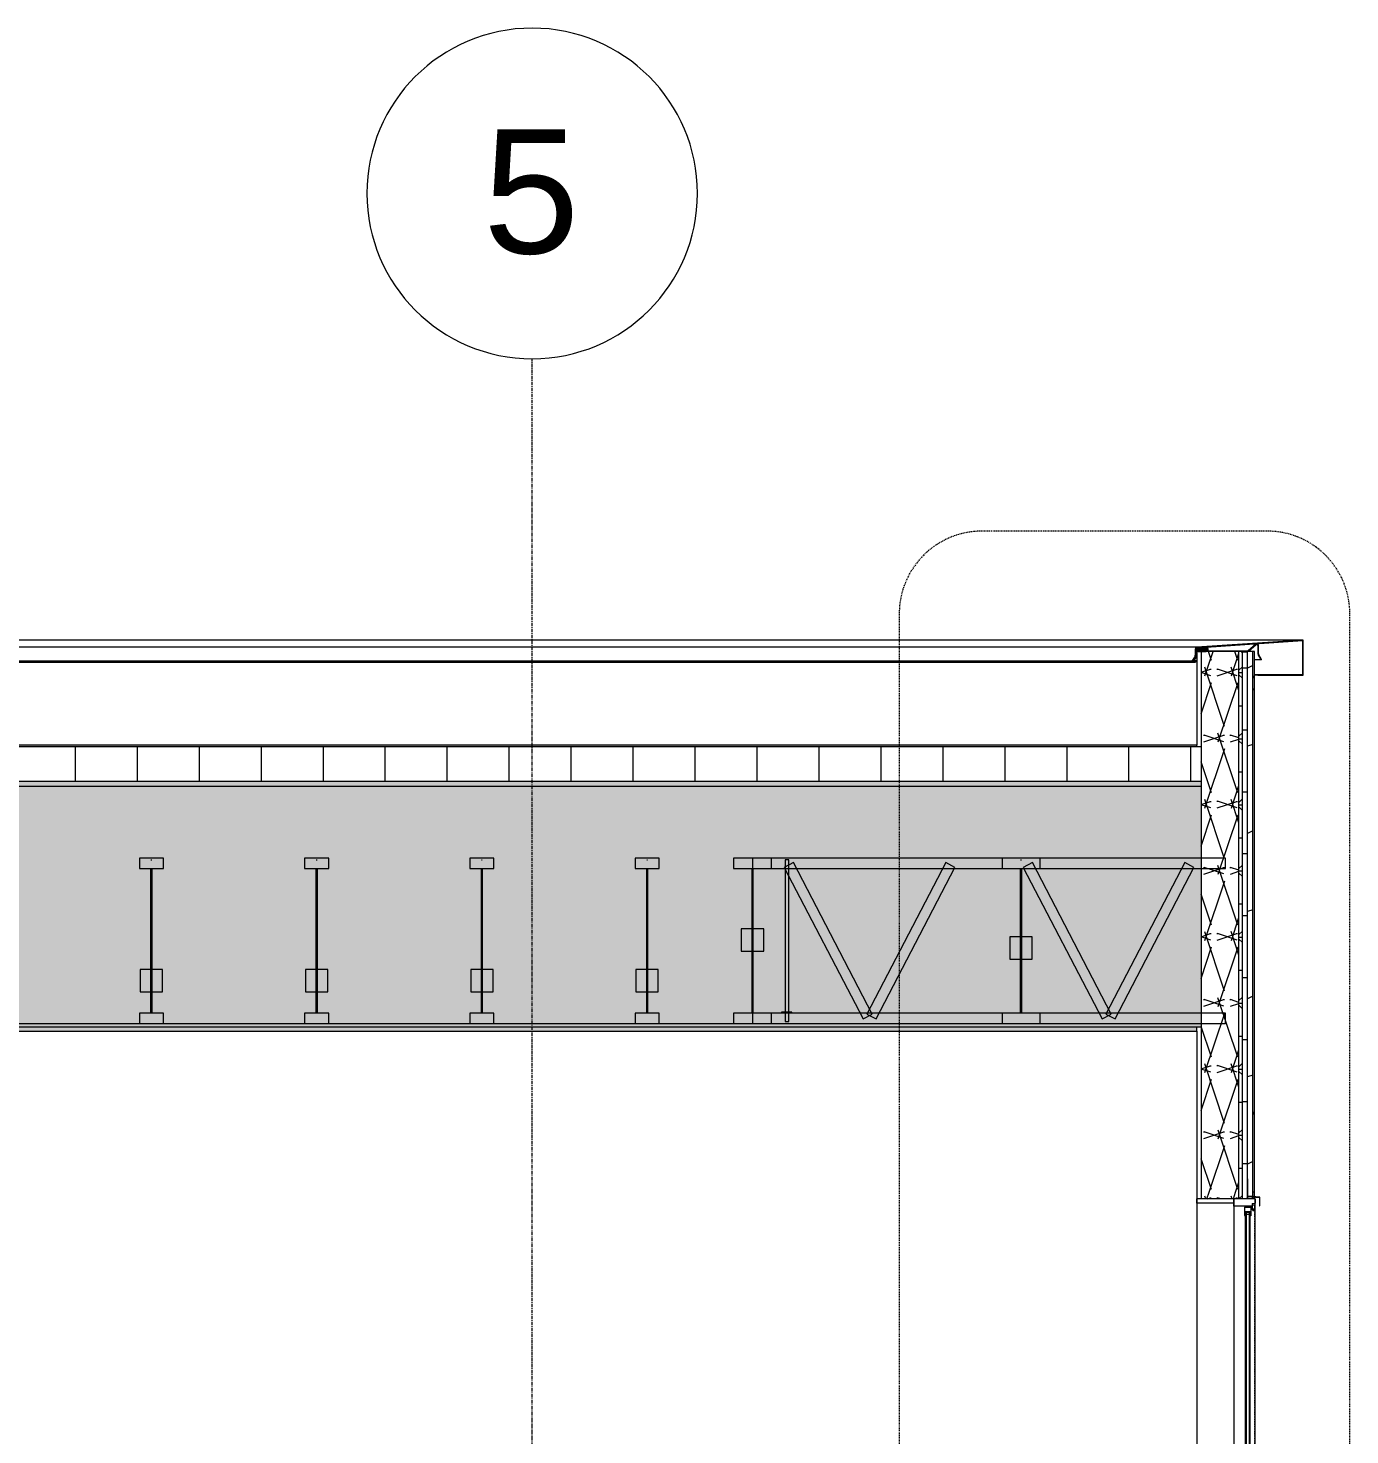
# Model space of a CAD drawing. Header units: inches. Extents: x -4168 to 1483, y -300 to 637.
# Drawn here: x -2246.5 to -2054.6, y 314.3 to 518.5 of the extents above; entities that cross this region are included whole.
import ezdxf

# ---------------------------------------------------------------- set-up
doc = ezdxf.new("R2010")
doc.units = ezdxf.units.IN
doc.header["$MEASUREMENT"] = 0
for name, pattern in [('Dash', [0.25, 0.125, -0.125]), ('Dash Dot 3_16_', [0.3125, 0.1875, -0.0625, 0, -0.0625]), ('Grid Line 1_2_', [0.875, 0.5, -0.125, 0.125, -0.125])]:
    doc.linetypes.add(name, pattern=pattern)
for name, color, linetype, lineweight in [('0-1', 7, 'Continuous', 5), ('0-3', 55, 'Continuous', 9), ('A-ANNO-SYMB-1', 150, 'Dash Dot 3_16_', 9), ('A-DETL-GENF-2', 55, 'Continuous', 9), ('A-DETL-GENF-HDLN-1', 55, 'Dash', 9), ('A-GLAZ-1', 7, 'Continuous', 9), ('A-GLAZ-2', 151, 'Continuous', 9), ('A-GLAZ-3', 55, 'Continuous', 9), ('A-ROOF-1', 252, 'Continuous', 13), ('A-ROOF-2', 251, 'Continuous', 5), ('A-ROOF-3', 132, 'Continuous', 9), ('A-ROOF-PATT-1', 45, 'Continuous', 9), ('A-WALL-10', 113, 'Continuous', 9), ('A-WALL-6', 55, 'Continuous', 9), ('A-WALL-7', 251, 'Continuous', 5), ('A-WALL-9', 50, 'Continuous', 9), ('A-WALL-PATT-2', 45, 'Continuous', 9), ('S-BEAM-2', 7, 'Continuous', 9), ('S-BEAM-4', 55, 'Continuous', 9), ('S-GRID-1', 1, 'Grid Line 1_2_', 9), ('S-GRID-IDEN', 1, 'Continuous', 9)]:
    doc.layers.add(name, color=color, linetype=linetype, lineweight=lineweight)
doc.styles.add('Arial', font='arial.ttf', dxfattribs={"height": 18})
pattern_1 = [(216.87, (-3760.054, 170.633), (71.999914, 48.000129), [12, -108]), (206.565, (-3745.654, 163.433), (-23.99974, -23.999696), [26.833, -26.833]), (198.435, (-3745.654, 151.433), (-47.999875, -23.999517), [15.179, -60.716])]
pattern_2 = [(0, (-3769.654, 146.633), (0, 9), []), (90, (-3769.654, 146.633), (-9, 6e-16), [])]
pattern_3 = [(0, (-3769.654, 146.633), (0, 4.798), []), (315, (-3769.654, 146.633), (4.7984266, 0), [6.786, -6.786]), (45, (-3769.654, 146.633), (4.7984266, 0), [6.786, -6.786])]
pattern_4 = [(161.57, (-3769.174, 147.113), (-3.8399538, -1.54e-05), [0, -27.322, 3.034, 0]), (18.43, (-3770.134, 147.113), (-3.8399538, 1.54e-05), [0, -27.322, 3.034, 0]), (108.43, (-3769.174, 147.113), (1.919622, -9.6005246), [9.106, -21.25]), (71.57, (-3770.134, 147.113), (1.919622, 9.6005246), [9.106, -21.25])]

# ---------------------------------------------------------------- blocks, each defined once
blk = doc.blocks.new('TRUSS - 24_-2436638-BUILDING SECTION - NORTH_SOUTH THRU PARKING RAMP - LOOKING WEST')
at = {"layer": 'S-BEAM-2'}
for p, q in [((-2154.87, 398), (-2158.37, 398)), ((-2158.37, 398), (-2158.37, 396.5)), ((-2158.37, 396.5), (-2154.87, 396.5)), ((-2154.87, 396.5), (-2154.87, 398)), ((-2155, 381.81), (-2158.25, 381.81)), ((-2158.25, 381.81), (-2158.25, 378.56)), ((-2155, 378.56), (-2155, 381.81)), ((-2158.25, 378.56), (-2155, 378.56)), ((-2154.87, 375.5), (-2158.37, 375.5)), ((-2158.37, 375.5), (-2158.37, 374)), ((-2158.37, 374), (-2154.87, 374)), ((-2154.87, 374), (-2154.87, 375.5))]:
    blk.add_line(p, q, dxfattribs=at)
at = {"layer": 'S-BEAM-4'}
for p, q in [((-2156.69, 397.75), (-2156.56, 397.75)), ((-2156.69, 375.5), (-2156.69, 396.5)), ((-2156.56, 396.5), (-2156.56, 375.5))]:
    blk.add_line(p, q, dxfattribs=at)
blk = doc.blocks.new('TRUSS - GIRDER TRUSS-2435886-BUILDING SECTION - NORTH_SOUTH THRU PARKING RAMP - LOOKING WEST')
at = {"layer": 'S-BEAM-2'}
for p, q in [((-2138.57, 134), (-2144.07, 134)), ((-2144.07, 134), (-2144.07, 132.5)), ((-2138.57, 132.5), (-2138.57, 134)), ((-2144.07, 132.5), (-2138.57, 132.5)), ((-2139.7, 123.72), (-2142.95, 123.72)), ((-2142.95, 123.72), (-2142.95, 120.47)), ((-2139.7, 120.47), (-2139.7, 123.72)), ((-2142.95, 120.47), (-2139.7, 120.47)), ((-2138.57, 111.5), (-2144.07, 111.5)), ((-2144.07, 111.5), (-2144.07, 110)), ((-2138.57, 110), (-2138.57, 111.5)), ((-2144.07, 110), (-2138.57, 110))]:
    blk.add_line(p, q, dxfattribs=at)
at = {"layer": 'S-BEAM-4'}
for p, q in [((-2141.39, 133.75), (-2141.26, 133.75)), ((-2141.39, 111.5), (-2141.39, 132.5)), ((-2141.26, 132.5), (-2141.26, 111.5))]:
    blk.add_line(p, q, dxfattribs=at)
blk = doc.blocks.new('TRUSS - GIRDER TRUSS-2437136-BUILDING SECTION - NORTH_SOUTH THRU PARKING RAMP - LOOKING WEST')
at = {"layer": 'S-BEAM-2'}
for p, q in [((-2099.57, 266), (-2105.07, 266)), ((-2105.07, 266), (-2105.07, 264.5)), ((-2099.57, 264.5), (-2099.57, 266)), ((-2105.07, 264.5), (-2099.57, 264.5)), ((-2100.7, 254.58), (-2103.95, 254.58)), ((-2103.95, 254.58), (-2103.95, 251.33)), ((-2100.7, 251.33), (-2100.7, 254.58)), ((-2103.95, 251.33), (-2100.7, 251.33)), ((-2099.57, 243.5), (-2105.07, 243.5)), ((-2105.07, 243.5), (-2105.07, 242)), ((-2099.57, 242), (-2099.57, 243.5)), ((-2105.07, 242), (-2099.57, 242))]:
    blk.add_line(p, q, dxfattribs=at)
at = {"layer": 'S-BEAM-4'}
for p, q in [((-2102.39, 265.75), (-2102.26, 265.75)), ((-2102.39, 243.5), (-2102.39, 264.5)), ((-2102.26, 264.5), (-2102.26, 243.5))]:
    blk.add_line(p, q, dxfattribs=at)
blk = doc.blocks.new('TRUSS - 24_-2436172-BUILDING SECTION - NORTH_SOUTH THRU PARKING RAMP - LOOKING WEST')
at = {"layer": 'S-BEAM-2'}
for p, q in [((-2072.61, 398), (-2141.32, 398)), ((-2141.32, 398), (-2141.32, 396.5)), ((-2141.32, 396.5), (-2072.61, 396.5)), ((-2135.38, 397.35), (-2136.71, 396.65)), ((-2136.71, 396.65), (-2125.27, 374.65)), ((-2136.06, 397.75), (-2136.59, 397.75)), ((-2136.59, 397.75), (-2136.59, 374.25)), ((-2136.06, 374.25), (-2136.06, 397.75)), ((-2123.94, 375.35), (-2135.38, 397.35)), ((-2113.27, 397.35), (-2124.7, 375.35)), ((-2123.37, 374.65), (-2111.94, 396.65)), ((-2111.94, 396.65), (-2113.27, 397.35)), ((-2100.66, 397.35), (-2102, 396.65)), ((-2102, 396.65), (-2090.56, 374.65)), ((-2089.23, 375.35), (-2100.66, 397.35)), ((-2078.56, 397.35), (-2089.99, 375.35)), ((-2088.66, 374.65), (-2077.23, 396.65)), ((-2077.23, 396.65), (-2078.56, 397.35)), ((-2072.61, 396.5), (-2072.61, 398)), ((-2072.61, 375.5), (-2141.32, 375.5)), ((-2141.32, 375.5), (-2141.32, 374)), ((-2141.32, 374), (-2072.61, 374)), ((-2137.1, 375.62), (-2137.1, 375.56)), ((-2135.6, 375.62), (-2137.1, 375.62)), ((-2137.1, 375.56), (-2135.6, 375.56)), ((-2136.59, 374.25), (-2136.06, 374.25)), ((-2135.6, 375.56), (-2135.6, 375.62)), ((-2125.27, 374.65), (-2123.94, 375.35)), ((-2124.7, 375.35), (-2123.37, 374.65)), ((-2090.56, 374.65), (-2089.23, 375.35)), ((-2089.99, 375.35), (-2088.66, 374.65)), ((-2072.61, 374), (-2072.61, 375.5))]:
    blk.add_line(p, q, dxfattribs=at)
blk = doc.blocks.new('CTR - 1st Phase - Structure_rvt-1-BUILDING SECTION - NORTH_SOUTH THRU PARKING RAMP - LOOKING WEST')
at = {"layer": '0-3'}
for name, p in [('TRUSS - 24_-2436638-BUILDING SECTION - NORTH_SOUTH THRU PARKING RAMP - LOOKING WEST', (-72, 0)), ('TRUSS - 24_-2436638-BUILDING SECTION - NORTH_SOUTH THRU PARKING RAMP - LOOKING WEST', (-48, 0)), ('TRUSS - 24_-2436638-BUILDING SECTION - NORTH_SOUTH THRU PARKING RAMP - LOOKING WEST', (-24, 0)), ('TRUSS - 24_-2436638-BUILDING SECTION - NORTH_SOUTH THRU PARKING RAMP - LOOKING WEST', (0, 0)), ('TRUSS - GIRDER TRUSS-2435886-BUILDING SECTION - NORTH_SOUTH THRU PARKING RAMP - LOOKING WEST', (0, 264)), ('TRUSS - 24_-2436172-BUILDING SECTION - NORTH_SOUTH THRU PARKING RAMP - LOOKING WEST', (0, 0)), ('TRUSS - GIRDER TRUSS-2437136-BUILDING SECTION - NORTH_SOUTH THRU PARKING RAMP - LOOKING WEST', (0, 132))]:
    blk.add_blockref(name, p, dxfattribs=at)
blk = doc.blocks.new('Basic Wall _ EXT - FIBER CEMENT - SMALL - ___-2145929-BUILDING SECTION - NORTH_SOUTH THRU PARKING RAMP - LOOKING WEST')
at = {"layer": 'A-WALL-6'}
for p, q in [((-2061.36, 429.66), (-3867.29, 429.66)), ((-2068.09, 429.11), (-2068.24, 429.11)), ((-2076.8, 428.6), (-3851.85, 428.6)), ((-2076.8, 428.27), (-2076.95, 428.27)), ((-2076.72, 428.24), (-2076.94, 428.24)), ((-2076.94, 428.23), (-2076.32, 428.23)), ((-2076.32, 428.16), (-2076.94, 428.16)), ((-2076.62, 428.08), (-2076.94, 428.08)), ((-2076.73, 428.47), (-2076.9, 428.47)), ((-2075.25, 428.37), (-2076.68, 428.37)), ((-2070.35, 428.04), (-2075.45, 428.04)), ((-3851.44, 426.42), (-2077.21, 426.42)), ((-2077.53, 426.57), (-3851.11, 426.57)), ((-2077.23, 426.59), (-2077.42, 426.59)), ((-2077.3, 426.63), (-2077.41, 426.63)), ((-2076.86, 426.64), (-2077.2, 426.64)), ((-2067.46, 426.79), (-2068.42, 426.79)), ((-2067.92, 424.62), (-2068.42, 424.62)), ((-2067.92, 424.54), (-2068.42, 424.54))]:
    blk.add_line(p, q, dxfattribs=at)
at = {"layer": 'A-WALL-6', "flags": 128}
for points in [[(-2067.84, 428.86), (-2067.85, 428.92), (-2067.87, 428.98), (-2067.91, 429.03), (-2067.96, 429.07), (-2068.02, 429.1), (-2068.08, 429.11), (-2068.14, 429.11), (-2068.2, 429.09), (-2068.25, 429.05)], [(-2077.02, 427.44), (-2077.03, 427.39), (-2077.04, 427.35), (-2077.06, 427.3)], [(-2076.8, 428.6), (-2076.86, 428.59), (-2076.91, 428.56), (-2076.96, 428.52), (-2076.99, 428.47), (-2077.01, 428.41), (-2077.02, 428.35)], [(-2076.99, 427.26), (-2076.97, 427.32), (-2076.95, 427.38), (-2076.94, 427.44)], [(-2076.87, 427.39), (-2076.88, 427.35), (-2076.89, 427.3), (-2076.91, 427.26)], [(-2076.62, 428.08), (-2076.69, 428.07), (-2076.75, 428.05), (-2076.8, 428.01), (-2076.84, 427.95), (-2076.87, 427.89), (-2076.87, 427.83)], [(-2076.84, 427.22), (-2076.82, 427.28), (-2076.8, 427.33)], [(-2069.36, 428.1), (-2069.41, 428.07), (-2069.46, 428.05), (-2069.52, 428.04)], [(-2067.92, 427.63), (-2067.91, 427.57), (-2067.9, 427.51), (-2067.87, 427.45)], [(-2067.8, 427.5), (-2067.82, 427.54), (-2067.84, 427.58), (-2067.84, 427.63)], [(-2077.34, 426.45), (-2077.29, 426.43), (-2077.22, 426.42)], [(-2077.21, 426.49), (-2077.22, 426.49), (-2077.26, 426.5)], [(-2077.21, 426.42), (-2077.16, 426.42), (-2077.1, 426.44)]]:
    blk.add_lwpolyline(points, dxfattribs=at)
blk = doc.blocks.new('Basic Wall _ EXT - FIBER CEMENT - LARGE - ___-2162456-BUILDING SECTION - NORTH_SOUTH THRU PARKING RAMP - LOOKING WEST')
at = {"layer": 'A-WALL-9'}
blk.add_hatch(color=256, dxfattribs=at).paths.add_polyline_path([(-2067.67, 347.5), (-2067.67, 348.75), (-2067.7, 348.72), (-2067.7, 347.5)], flags=0)
at = {"layer": 'A-WALL-10'}
for p, q in [((-2069.42, 351.44), (-2069.42, 349.5)), ((-2069.39, 351.44), (-2069.42, 351.44)), ((-2069.39, 348.9), (-2069.39, 351.44)), ((-2069.42, 348.87), (-2067.7, 348.72)), ((-2067.67, 348.75), (-2069.39, 348.9)), ((-2067.7, 348.72), (-2067.7, 347.5)), ((-2067.7, 347.5), (-2067.67, 347.5)), ((-2067.67, 347.5), (-2067.67, 348.75))]:
    blk.add_line(p, q, dxfattribs=at)
at = {"layer": 'A-WALL-6'}
blk.add_line((-2069.42, 349.5), (-2069.42, 348.87), dxfattribs=at)
blk = doc.blocks.new('Basic Wall _ EXT - FIBER CEMENT - SMALL - ___-2145930-BUILDING SECTION - NORTH_SOUTH THRU PARKING RAMP - LOOKING WEST')
at = {"layer": 'A-WALL-9'}
h = blk.add_hatch(color=256, dxfattribs=at)
h.paths.add_polyline_path([(-2061.36, 424.54), (-2061.36, 429.66), (-2076.88, 428.56), (-2076.98, 428.47), (-2077.02, 428.23), (-2077.02, 427.44), (-2076.94, 427.44), (-2076.9, 428.47), (-2076.73, 428.53), (-2061.44, 429.58), (-2061.44, 424.62), (-2067.92, 424.62), (-2067.92, 424.54), (-2061.44, 424.54)], flags=0)
h.paths.add_polyline_path([(-2077.22, 426.42), (-2076.95, 426.51), (-2076.84, 426.6), (-2076.87, 426.64), (-2077.21, 426.43)], flags=0)
h.paths.add_polyline_path([(-2077.22, 426.42), (-2077.38, 426.57), (-2077.4, 426.63), (-2077.03, 427.28), (-2077.06, 427.3), (-2077.53, 426.57), (-2077.26, 426.43)], flags=0)
h.paths.add_polyline_path([(-2077.23, 426.59), (-2076.88, 427.24), (-2076.91, 427.26), (-2077.29, 426.63), (-2077.24, 426.6)], flags=0)
h.paths.add_polyline_path([(-2067.46, 426.79), (-2067.39, 426.84), (-2067.8, 427.5), (-2067.87, 427.45)], flags=0)
h.paths.add_polyline_path([(-2076.8, 427.39), (-2076.8, 427.39), (-2076.79, 428), (-2075.45, 428.04), (-2075.45, 428.08), (-2076.72, 428.04), (-2076.82, 427.95), (-2076.87, 427.83), (-2076.84, 427.39), (-2076.81, 427.39)], flags=0)
h.paths.add_polyline_path([(-2067.91, 427.63), (-2067.84, 427.63), (-2067.87, 428.9), (-2068.02, 429.08), (-2068.31, 429.01), (-2069.36, 428.1), (-2069.31, 428.04), (-2068.2, 428.99), (-2068, 428.98), (-2067.92, 428.86), (-2067.92, 427.63)], flags=0)
h.paths.add_polyline_path([(-2069.41, 428), (-2069.33, 428.04), (-2069.42, 428.03), (-2069.41, 428)], flags=0)
h.paths.add_polyline_path([(-2075.17, 428.16), (-2075.17, 428.44), (-2076.73, 428.47), (-2076.8, 428.27), (-2076.71, 428.27), (-2076.67, 428.39), (-2075.25, 428.37), (-2075.25, 428.23), (-2076.32, 428.23), (-2076.32, 428.16), (-2075.25, 428.16)], flags=0)
at = {"layer": 'A-WALL-10'}
for p, q in [((-2061.36, 429.66), (-2076.8, 428.6)), ((-2076.79, 428.52), (-2061.44, 429.58)), ((-2068.25, 429.05), (-2069.36, 428.1)), ((-2069.31, 428.04), (-2068.2, 428.99)), ((-2061.44, 429.58), (-2061.44, 424.62)), ((-2061.36, 424.54), (-2061.36, 429.66)), ((-2077.06, 427.3), (-2077.53, 426.57)), ((-2077.42, 426.6), (-2076.99, 427.26)), ((-2076.91, 427.26), (-2077.3, 426.63)), ((-2077.23, 426.59), (-2076.84, 427.22)), ((-2077.02, 428.35), (-2077.02, 427.44)), ((-2076.94, 427.44), (-2076.94, 428.35)), ((-2076.87, 427.83), (-2076.87, 427.39)), ((-2076.73, 428.47), (-2076.8, 428.27)), ((-2076.8, 428.27), (-2076.72, 428.24)), ((-2075.17, 428.44), (-2076.73, 428.47)), ((-2076.72, 428.24), (-2076.67, 428.39)), ((-2076.67, 428.39), (-2075.25, 428.37)), ((-2075.45, 428.08), (-2076.62, 428.08)), ((-2075.25, 428.23), (-2076.32, 428.23)), ((-2076.32, 428.23), (-2076.32, 428.16)), ((-2076.32, 428.16), (-2075.17, 428.16)), ((-2075.45, 428), (-2075.45, 428.08)), ((-2075.25, 428.37), (-2075.25, 428.23)), ((-2075.17, 428.16), (-2075.17, 428.44)), ((-2069.52, 428.04), (-2070.35, 428.04)), ((-2070.35, 428.04), (-2070.35, 427.96)), ((-2070.35, 427.96), (-2069.52, 427.96)), ((-2067.92, 428.86), (-2067.92, 427.63)), ((-2067.87, 427.45), (-2067.46, 426.79)), ((-2067.84, 427.63), (-2067.84, 428.86)), ((-2067.39, 426.84), (-2067.8, 427.5)), ((-2077.53, 426.57), (-2077.34, 426.45)), ((-2077.3, 426.52), (-2077.42, 426.6)), ((-2077.3, 426.63), (-2077.23, 426.59)), ((-2076.86, 426.64), (-2077.14, 426.51)), ((-2077.1, 426.44), (-2076.83, 426.57)), ((-2076.83, 426.57), (-2076.86, 426.64)), ((-2067.46, 426.79), (-2067.39, 426.84)), ((-2061.44, 424.62), (-2067.92, 424.62)), ((-2067.92, 424.62), (-2067.92, 424.54)), ((-2067.92, 424.54), (-2061.36, 424.54))]:
    blk.add_line(p, q, dxfattribs=at)
for centre, radius, start, end in [((-2068.09, 428.86), 0.25, 0, 130.7229), ((-2068.09, 428.86), 0.171, 0, 130.7229), ((-2077.27, 427.44), 0.25, 327.174, 0), ((-2076.77, 428.35), 0.25, 96.9295, 180), ((-2077.27, 427.44), 0.329, 327.174, 0), ((-2076.77, 428.35), 0.171, 97.5543, 180), ((-2077.12, 427.39), 0.25, 328.5676, 0), ((-2076.62, 427.83), 0.25, 90, 180), ((-2077.12, 427.39), 0.329, 328.5676, 0), ((-2076.62, 427.83), 0.171, 90, 180), ((-2069.52, 428.29), 0.25, 270, 310.7229), ((-2069.52, 428.29), 0.329, 270, 310.7229), ((-2067.59, 427.63), 0.329, 180, 211.7619), ((-2067.59, 427.63), 0.25, 180, 211.7619), ((-2077.21, 426.67), 0.25, 237.9895, 295.8255), ((-2077.21, 426.67), 0.171, 237.9895, 295.8255)]:
    blk.add_arc(centre, radius, start, end, dxfattribs=at)
at = {"layer": 'A-WALL-6'}
for p, q in [((-2076.79, 427.39), (-2076.79, 427.83)), ((-2076.62, 428), (-2076.17, 428)), ((-2076.17, 428), (-2075.45, 428))]:
    blk.add_line(p, q, dxfattribs=at)
blk = doc.blocks.new('Window-Double_Hung-Marvin-Essential - ESDH3066 - 3rd floor-3357211-BUILDING SECTION - NORTH_SOUTH THRU PARKING RAMP - LOOKING WEST')
at = {"layer": 'A-DETL-GENF-2'}
for p, q in [((-2069.38, 350), (-2069.42, 350)), ((-2069.42, 350), (-2069.42, 348.65)), ((-2069.38, 348.5), (-2069.38, 350)), ((-2071.42, 347.47), (-2071.42, 348.5)), ((-2068.33, 348.5), (-2071.42, 348.5)), ((-2068.84, 347.47), (-2071.42, 347.47)), ((-2069.86, 347.31), (-2069.86, 346.09)), ((-2069.86, 347.31), (-2068.92, 347.31)), ((-2069.42, 348.65), (-2069.53, 348.65)), ((-2069.53, 348.65), (-2069.53, 348.5)), ((-2068.92, 346.09), (-2068.92, 347.31)), ((-2068.84, 347.13), (-2068.84, 347.47)), ((-2068.74, 347.83), (-2068.33, 347.91)), ((-2068.74, 347.83), (-2068.74, 346.94)), ((-2068.36, 347.6), (-2068.74, 347.6)), ((-2068.36, 347.05), (-2068.36, 347.6)), ((-2068.33, 348.5), (-2068.33, 347.91)), ((-2069.86, 346.09), (-2069.8, 346.03)), ((-2069.8, 346.03), (-2069.74, 346.03)), ((-2069.74, 346.03), (-2069.74, 346.69)), ((-2069.74, 346.69), (-2069.03, 346.69)), ((-2069.73, 310.16), (-2069.73, 346.59)), ((-2069.73, 346.59), (-2069.04, 346.59)), ((-2069.6, 310.16), (-2069.6, 346.59)), ((-2069.6, 346.29), (-2069.16, 346.29)), ((-2069.16, 310.16), (-2069.16, 346.59)), ((-2069.04, 310.16), (-2069.04, 346.59)), ((-2069.03, 346.69), (-2069.03, 346.03)), ((-2069.03, 346.03), (-2068.98, 346.03)), ((-2068.92, 346.09), (-2068.98, 346.03)), ((-2068.74, 347.13), (-2068.84, 347.13)), ((-2068.74, 346.94), (-2068.64, 346.94)), ((-2068.64, 346.94), (-2068.64, 346.85)), ((-2068.64, 346.85), (-2068.39, 346.85)), ((-2068.6, 346.93), (-2068.6, 347.05)), ((-2068.6, 347.05), (-2068.36, 347.05)), ((-2068.39, 346.93), (-2068.6, 346.93)), ((-2068.39, 346.93), (-2068.39, 346.85)), ((-2069.86, 310.66), (-2069.8, 310.72)), ((-2069.86, 309.5), (-2069.86, 310.66)), ((-2069.8, 310.72), (-2069.74, 310.72)), ((-2069.74, 310.72), (-2069.74, 310.06)), ((-2069.6, 310.46), (-2069.16, 310.46)), ((-2069.03, 310.72), (-2068.98, 310.72)), ((-2069.03, 310.06), (-2069.03, 310.72)), ((-2068.92, 310.66), (-2068.98, 310.72)), ((-2068.92, 310.66), (-2068.92, 309.44)), ((-2071.2, 310.18), (-2071.2, 310)), ((-2070.05, 310.18), (-2071.2, 310.18)), ((-2071.2, 310), (-2071.08, 310)), ((-2071.08, 310), (-2071.08, 308.84)), ((-2071.08, 308.84), (-2071.02, 308.78)), ((-2071.02, 308.78), (-2070.96, 308.78)), ((-2070.96, 308.78), (-2070.96, 309.44)), ((-2070.96, 309.44), (-2070.24, 309.44)), ((-2070.95, 272.91), (-2070.95, 309.34)), ((-2070.95, 309.34), (-2070.26, 309.34)), ((-2070.82, 272.91), (-2070.82, 309.34)), ((-2070.82, 309.04), (-2070.38, 309.04)), ((-2070.38, 272.91), (-2070.38, 309.34)), ((-2070.26, 272.91), (-2070.26, 309.34)), ((-2070.24, 309.44), (-2070.24, 308.78)), ((-2070.24, 308.78), (-2070.2, 308.78)), ((-2070.14, 308.84), (-2070.2, 308.78)), ((-2070.14, 310), (-2069.97, 310)), ((-2070.14, 308.84), (-2070.14, 310)), ((-2070.11, 309.9), (-2070.04, 309.9)), ((-2070.11, 309.44), (-2070.11, 309.9)), ((-2070.11, 309.44), (-2069.91, 309.44)), ((-2070.05, 310.06), (-2070.05, 310.18)), ((-2070.05, 310.06), (-2069.91, 310.06)), ((-2070.04, 309.5), (-2070.04, 309.9)), ((-2070.04, 309.5), (-2069.86, 309.5)), ((-2069.97, 310), (-2069.97, 309.58)), ((-2069.91, 309.58), (-2069.97, 309.58)), ((-2069.91, 309.58), (-2069.91, 310.06)), ((-2069.91, 309.31), (-2069.91, 309.44)), ((-2069.91, 309.31), (-2069.56, 309.31)), ((-2069.74, 310.06), (-2069.03, 310.06)), ((-2069.73, 310.16), (-2069.04, 310.16)), ((-2069.56, 309.31), (-2069.18, 309.44)), ((-2069.18, 309.44), (-2068.92, 309.44)), ((-2068.44, 310.33), (-2068.73, 310.33)), ((-2068.73, 310.33), (-2068.73, 309.61)), ((-2068.73, 309.61), (-2068.44, 309.61)), ((-2068.44, 309.61), (-2068.44, 310.33)), ((-2071.27, 273.41), (-2071.42, 273.41)), ((-2071.42, 273.41), (-2071.42, 271)), ((-2071.27, 272.16), (-2071.27, 273.41)), ((-2068.33, 271.59), (-2071.27, 272.16)), ((-2071.08, 273.41), (-2071.02, 273.47)), ((-2071.08, 272.19), (-2071.08, 273.41)), ((-2071.08, 272.19), (-2070.14, 272.19)), ((-2071.02, 273.47), (-2070.96, 273.47)), ((-2070.96, 273.47), (-2070.96, 272.81)), ((-2070.96, 272.81), (-2070.24, 272.81)), ((-2070.95, 272.91), (-2070.26, 272.91)), ((-2070.82, 273.21), (-2070.38, 273.21)), ((-2070.24, 273.47), (-2070.2, 273.47)), ((-2070.24, 272.81), (-2070.24, 273.47)), ((-2070.14, 273.41), (-2070.2, 273.47)), ((-2070.14, 273.41), (-2070.14, 272.19)), ((-2068.74, 272.32), (-2068.74, 271.66)), ((-2068.74, 272.32), (-2068.64, 272.32)), ((-2068.36, 271.66), (-2068.74, 271.66)), ((-2068.64, 272.32), (-2068.64, 272.41)), ((-2068.64, 272.41), (-2068.39, 272.41)), ((-2068.39, 272.34), (-2068.6, 272.34)), ((-2068.6, 272.34), (-2068.6, 272.22)), ((-2068.6, 272.22), (-2068.36, 272.22)), ((-2068.39, 272.34), (-2068.39, 272.41)), ((-2068.36, 272.22), (-2068.36, 271.66)), ((-2071.42, 271), (-2068.33, 271)), ((-2069.42, 271), (-2069.42, 269.74)), ((-2069.42, 271), (-2068.33, 271)), ((-2069.42, 269.74), (-2069.38, 269.74)), ((-2069.38, 270.96), (-2069.38, 269.74)), ((-2069.14, 270.96), (-2069.38, 270.96)), ((-2069.14, 271), (-2069.14, 270.96)), ((-2068.33, 271), (-2068.33, 271.59))]:
    blk.add_line(p, q, dxfattribs=at)
at = {"layer": 'A-DETL-GENF-HDLN-1'}
blk.add_line((-2068.39, 272.41), (-2068.39, 346.85), dxfattribs=at)
at = {"layer": 'A-GLAZ-2'}
for p, q in [((-2076.8, 347.87), (-2076.8, 348.5)), ((-2071.45, 348.5), (-2076.8, 348.5)), ((-2071.45, 347.87), (-2076.8, 347.87)), ((-2068.33, 348.5), (-2071.42, 348.5)), ((-2076.8, 271.62), (-2076.8, 271)), ((-2071.45, 271.62), (-2076.8, 271.62)), ((-2076.8, 271), (-2071.45, 271)), ((-2071.42, 271), (-2068.33, 271))]:
    blk.add_line(p, q, dxfattribs=at)
at = {"layer": 'A-GLAZ-3'}
for p, q in [((-2076.8, 348.5), (-2076.8, 271)), ((-2071.42, 348.5), (-2071.42, 271)), ((-2068.33, 271), (-2068.33, 348.5))]:
    blk.add_line(p, q, dxfattribs=at)
blk = doc.blocks.new('Grid - Grid Head - Circle-50561-BUILDING SECTION - NORTH_SOUTH THRU PARKING RAMP - LOOKING WEST')
at = {"layer": 'S-GRID-IDEN'}
for start, end in [(0, 180), (180, 360)]:
    blk.add_arc((-3481.32, 494.5), 24, start, end, dxfattribs=at)

msp = doc.modelspace()

# ---------------------------------------------------------------- hatches: boundary and pattern name
at = {"layer": 'A-ROOF-1'}
msp.add_hatch(color=256, dxfattribs=at).paths.add_polyline_path([(-2764.8353, 414.1376), (-2076.7987, 414.1376), (-2076.7987, 414.3877), (-3407.6737, 414.3877), (-3407.6737, 414.1376), (-2781.5944, 414.1376)], flags=0)
at = {"layer": 'A-ROOF-2'}
h = msp.add_hatch(color=256, dxfattribs=at)
h.paths.add_polyline_path([(-2717.7237, 373.5), (-2717.7237, 374), (-2914.1362, 374), (-2914.1362, 373.5), (-2718.9737, 373.5)], flags=0)
h.paths.add_polyline_path([(-3402.5487, 373.5), (-3207.6362, 373.5), (-3207.6362, 374), (-3403.1737, 373.9983), (-3403.1737, 373.5)], flags=0)
h.paths.add_polyline_path([(-2076.7987, 373.5), (-2076.1737, 373.5), (-2076.1737, 374), (-2510.9362, 374), (-2510.9362, 373.5), (-2094.4678, 373.5)], flags=0)
h.paths.add_polyline_path([(-3202.1362, 373.5), (-2919.6362, 373.5), (-2919.6362, 374), (-3202.1362, 374), (-3202.1362, 373.9228)], flags=0)
h.paths.add_polyline_path([(-2517.6372, 373.5), (-2516.4362, 373.5), (-2516.4362, 374), (-2712.2237, 374), (-2712.2237, 373.5), (-2521.827, 373.5)], flags=0)
at = {"layer": 'A-ROOF-PATT-1'}
h = msp.add_hatch(dxfattribs=at)
h.set_pattern_fill('FP_8', color=256, style=0, pattern_type=2)
h.set_pattern_definition(pattern_2)
h.paths.add_polyline_path([(-2748.0761, 409.1366), (-2076.1737, 409.1366), (-2076.1737, 414.1376), (-3407.6737, 414.1376), (-3407.6737, 409.1366), (-2764.8353, 409.1366)], flags=0)
h = msp.add_hatch(dxfattribs=at)
h.set_pattern_fill('FP_4', color=256, style=0, pattern_type=2)
h.set_pattern_definition(pattern_3)
h.paths.add_polyline_path([(-2714.5577, 408.3864), (-2076.1737, 408.3864), (-2076.1737, 409.1366), (-3407.6737, 409.1366), (-3407.6737, 408.3864), (-2731.3169, 408.3864)], flags=0)
h = msp.add_hatch(dxfattribs=at)
h.set_pattern_fill('FP_1', color=256, style=0, pattern_type=2)
h.set_pattern_definition(pattern_4)
h.paths.add_polyline_path([(-3407.6737, 374), (-2076.1737, 374), (-2076.1737, 408.3864), (-3407.6737, 408.3864), (-3407.6737, 383.387)], flags=0)
h = msp.add_hatch(dxfattribs=at)
h.set_pattern_fill('FP_5', color=256, style=0, pattern_type=2)
h.set_pattern_definition([(0, (-3769.654, 146.633), (30.72, 7.68), [1.267, -21.773, 1.267, -21.773, -122.88]), (0, (-3769.654, 146.633), (30.72, 7.68), [-46.08, 1.267, -44.813, 1.267, -21.773, -53.76]), (0, (-3769.654, 146.633), (30.72, 7.68), [-115.2, 1.267, -14.093, 1.267, -37.133]), (120, (-3758.134, 150.473), (-22.011075, 22.7643), [1.267, -21.773, 1.267, -21.773, -122.88]), (120, (-3758.134, 150.473), (-22.011075, 22.7643), [-46.08, 1.267, -44.813, 1.267, -21.773, -53.76]), (120, (-3758.134, 150.473), (-22.011075, 22.7643), [-115.2, 1.267, -14.093, 1.267, -37.133]), (240, (-3754.294, 165.833), (-8.708925, -30.4443), [1.267, -21.773, 1.267, -21.773, -122.88]), (240, (-3754.294, 165.833), (-8.708925, -30.4443), [-46.08, 1.267, -44.813, 1.267, -21.773, -53.76]), (240, (-3754.294, 165.833), (-8.708925, -30.4443), [-115.2, 1.267, -14.093, 1.267, -37.133])])
h.paths.add_polyline_path([(-3075.0237, 372.875), (-2076.7987, 372.875), (-2076.7987, 373.5), (-3407.6737, 373.5), (-3407.6737, 372.875), (-3083.2598, 372.875)], flags=0)
at = {"layer": 'A-WALL-7'}
h = msp.add_hatch(color=256, dxfattribs=at)
h.paths.add_polyline_path([(-2068.4237, 109.25), (-2068.4237, 149.5), (-2068.6737, 149.5), (-2068.6737, 109.25)], flags=0)
h.paths.add_polyline_path([(-2068.4237, 227), (-2068.4237, 271), (-2068.6737, 271), (-2068.6737, 227)], flags=0)
h.paths.add_polyline_path([(-2068.4237, 348.5), (-2068.4237, 348.7853), (-2068.6737, 348.8072), (-2068.6737, 348.5)], flags=0)
h.paths.add_polyline_path([(-2068.4237, 348.8167), (-2068.4237, 349.5), (-2068.6737, 349.5), (-2068.6737, 348.8385), (-2068.5909, 348.8313)], flags=0)
at = {"layer": 'A-WALL-PATT-2'}
h = msp.add_hatch(dxfattribs=at)
h.set_pattern_fill('FP_1', color=256, style=0, pattern_type=2)
h.set_pattern_definition(pattern_4)
h.paths.add_polyline_path([(-2070.6737, 349.5), (-2070.6737, 428), (-2076.1737, 427.9615), (-2076.1737, 349.5)], flags=0)
h = msp.add_hatch(dxfattribs=at)
h.set_pattern_fill('FP_4', color=256, style=0, pattern_type=2)
h.set_pattern_definition(pattern_3)
h.paths.add_polyline_path([(-2070.6737, 349.5), (-2070.1737, 349.5), (-2070.1737, 428), (-2070.6737, 428), (-2070.6737, 356.2863)], flags=0)
h = msp.add_hatch(dxfattribs=at)
h.set_pattern_fill('FP_8', color=256, style=0, pattern_type=2)
h.set_pattern_definition(pattern_2)
h.paths.add_polyline_path([(-2069.4237, 349.5), (-2069.4237, 428), (-2070.1737, 428), (-2070.1737, 349.5)], flags=0)
h = msp.add_hatch(dxfattribs=at)
h.set_pattern_fill('FP_7', color=256, style=0, pattern_type=2)
h.set_pattern_definition(pattern_1)
h.paths.add_polyline_path([(-2069.4237, 349.5), (-2068.6737, 349.5), (-2068.6737, 428), (-2069.4237, 428), (-2069.4237, 352.5161)], flags=0)
h = msp.add_hatch(dxfattribs=at)
h.set_pattern_fill('FP_3', color=256, style=0, pattern_type=2)
h.set_pattern_definition([(0, (-3769.654, 146.633), (15.36, 3.84), [1.267, -10.253, 1.267, -10.253, -61.44]), (0, (-3769.654, 146.633), (15.36, 3.84), [-23.04, 1.267, -21.773, 1.267, -10.253, -26.88]), (0, (-3769.654, 146.633), (15.36, 3.84), [-57.6, 1.267, -6.413, 1.267, -17.933]), (120, (-3763.894, 148.553), (-11.0055376, 11.38215), [1.267, -10.253, 1.267, -10.253, -61.44]), (120, (-3763.894, 148.553), (-11.0055376, 11.38215), [-23.04, 1.267, -21.773, 1.267, -10.253, -26.88]), (120, (-3763.894, 148.553), (-11.0055376, 11.38215), [-57.6, 1.267, -6.413, 1.267, -17.933]), (240, (-3761.974, 156.233), (-4.3544624, -15.22215), [1.267, -10.253, 1.267, -10.253, -61.44]), (240, (-3761.974, 156.233), (-4.3544624, -15.22215), [-23.04, 1.267, -21.773, 1.267, -10.253, -26.88]), (240, (-3761.974, 156.233), (-4.3544624, -15.22215), [-57.6, 1.267, -6.413, 1.267, -17.933])])
h.paths.add_polyline_path([(-2068.4237, 349.5), (-2068.4237, 428), (-2068.6737, 428), (-2068.6737, 349.5)], flags=0)
h = msp.add_hatch(dxfattribs=at)
h.set_pattern_fill('FP_1', color=256, style=0, pattern_type=2)
h.set_pattern_definition(pattern_4)
h.paths.add_polyline_path([(-2070.6737, 134), (-2070.6737, 149.5), (-2076.1737, 149.5), (-2076.1737, 134), (-2070.7478, 134)], flags=0)
h.paths.add_polyline_path([(-2070.6737, 227), (-2070.6737, 242), (-2076.1737, 242), (-2076.1737, 227), (-2071.4237, 227)], flags=0)
h.paths.add_polyline_path([(-2072.6112, 266), (-2070.6737, 266), (-2070.6737, 271), (-2076.1737, 271), (-2076.1737, 266)], flags=0)
h.paths.add_polyline_path([(-2076.147, 348.5), (-2070.6737, 348.5), (-2070.6737, 349.5), (-2076.1737, 349.5), (-2076.1737, 348.5)], flags=0)
h = msp.add_hatch(dxfattribs=at)
h.set_pattern_fill('FP_4', color=256, style=0, pattern_type=2)
h.set_pattern_definition(pattern_3)
h.paths.add_polyline_path([(-2070.1737, 110), (-2070.1737, 149.5), (-2070.6737, 149.5), (-2070.6737, 110)], flags=0)
h.paths.add_polyline_path([(-2070.1737, 227), (-2070.1737, 271), (-2070.6737, 271), (-2070.6737, 227)], flags=0)
h.paths.add_polyline_path([(-2070.1737, 348.5), (-2070.1737, 349.5), (-2070.6737, 349.5), (-2070.6737, 348.5), (-2070.4446, 348.5)], flags=0)
h = msp.add_hatch(dxfattribs=at)
h.set_pattern_fill('FP_8', color=256, style=0, pattern_type=2)
h.set_pattern_definition(pattern_2)
h.paths.add_polyline_path([(-2069.4237, 110), (-2069.4237, 149.5), (-2070.1737, 149.5), (-2070.1737, 110)], flags=0)
h.paths.add_polyline_path([(-2069.4237, 227), (-2069.4237, 271), (-2070.1737, 271), (-2070.1737, 227), (-2069.4762, 227)], flags=0)
h.paths.add_polyline_path([(-2070.1737, 348.5), (-2069.4237, 348.5), (-2069.4237, 349.5), (-2070.1737, 349.5)], flags=0)
h = msp.add_hatch(dxfattribs=at)
h.set_pattern_fill('FP_7', color=256, style=0, pattern_type=2)
h.set_pattern_definition(pattern_1)
h.paths.add_polyline_path([(-2068.6737, 110), (-2068.6737, 149.5), (-2069.4237, 149.5), (-2069.4237, 110)], flags=0)
h.paths.add_polyline_path([(-2068.6737, 227), (-2068.6737, 271), (-2069.4237, 271), (-2069.3925, 227), (-2069.3713, 227)], flags=0)
h.paths.add_polyline_path([(-2068.6737, 348.5), (-2068.6737, 349.5), (-2069.4237, 349.5), (-2069.3925, 348.5), (-2069.329, 348.5)], flags=0)

# ---------------------------------------------------------------- linework, layer by layer
at = {"layer": 'A-ANNO-SYMB-1'}
for p, q in [((-2066.5703, 445.462), (-2108.014, 445.462)), ((-2120.014, 433.462), (-2120.014, -173.1036)), ((-2054.5703, -173.1036), (-2054.5703, 433.462))]:
    msp.add_line(p, q, dxfattribs=at)
for centre, start, end in [((-2108.014, 433.462), 90, 180), ((-2066.5703, 433.462), 0, 90)]:
    msp.add_arc(centre, 12, start, end, dxfattribs=at)
at = {"layer": 'A-ROOF-3'}
for p, q in [((-2076.7987, 414.3877), (-3407.6737, 414.3877)), ((-2076.1737, 414.1376), (-3407.6737, 414.1376)), ((-2076.7987, 414.1376), (-2076.7987, 414.3877)), ((-2076.1737, 409.1366), (-3407.6737, 409.1366)), ((-2076.1737, 408.3864), (-3407.6737, 408.3864)), ((-3408.6737, 374), (-2076.1737, 374)), ((-3408.6737, 373.5), (-2076.1737, 373.5)), ((-3408.6737, 372.875), (-2076.7987, 372.875)), ((-2076.7987, 372.875), (-2076.7987, 373.5))]:
    msp.add_line(p, q, dxfattribs=at)
at = {"layer": 'A-WALL-10'}
for p, q in [((-2076.7987, 428), (-2076.7987, 414.3877)), ((-2068.4237, 428), (-2076.7987, 428)), ((-2076.1737, 428), (-2076.1737, 348.5)), ((-2070.6737, 348.5), (-2070.6737, 428)), ((-2070.1737, 348.5), (-2070.1737, 428)), ((-2069.4237, 348.5), (-2069.4237, 428)), ((-2068.6737, 348.5), (-2068.6737, 428)), ((-2068.4237, 348.5), (-2068.4237, 428)), ((-2076.7987, 372.875), (-2076.7987, 348.5)), ((-2068.4237, 349.5), (-2068.6737, 349.5))]:
    msp.add_line(p, q, dxfattribs=at)
at = {"layer": 'S-GRID-1'}
msp.add_line((-2173.3237, -159.8356), (-2173.3237, 470.5), dxfattribs=at)

# ---------------------------------------------------------------- block references
at = {"layer": '0-1'}
msp.add_blockref('CTR - 1st Phase - Structure_rvt-1-BUILDING SECTION - NORTH_SOUTH THRU PARKING RAMP - LOOKING WEST', (0, 0), dxfattribs=at)
at = {"layer": 'A-GLAZ-1'}
msp.add_blockref('Window-Double_Hung-Marvin-Essential - ESDH3066 - 3rd floor-3357211-BUILDING SECTION - NORTH_SOUTH THRU PARKING RAMP - LOOKING WEST', (0, 0), dxfattribs=at)
at = {"layer": 'A-WALL-6'}
for name in ['Basic Wall _ EXT - FIBER CEMENT - SMALL - ___-2145929-BUILDING SECTION - NORTH_SOUTH THRU PARKING RAMP - LOOKING WEST', 'Basic Wall _ EXT - FIBER CEMENT - SMALL - ___-2145930-BUILDING SECTION - NORTH_SOUTH THRU PARKING RAMP - LOOKING WEST', 'Basic Wall _ EXT - FIBER CEMENT - LARGE - ___-2162456-BUILDING SECTION - NORTH_SOUTH THRU PARKING RAMP - LOOKING WEST']:
    msp.add_blockref(name, (0, 0), dxfattribs=at)
at = {"layer": 'S-GRID-IDEN'}
msp.add_blockref('Grid - Grid Head - Circle-50561-BUILDING SECTION - NORTH_SOUTH THRU PARKING RAMP - LOOKING WEST', (1308, 0), dxfattribs=at)

# ---------------------------------------------------------------- texts
at = {"layer": 'S-GRID-IDEN', "insert": (-2180.4528, 503.7879), "char_height": 18, "width": 16.968, "attachment_point": 1, "style": 'Arial'}
msp.add_mtext('5', dxfattribs=at)

doc.saveas('drawing.dxf')
